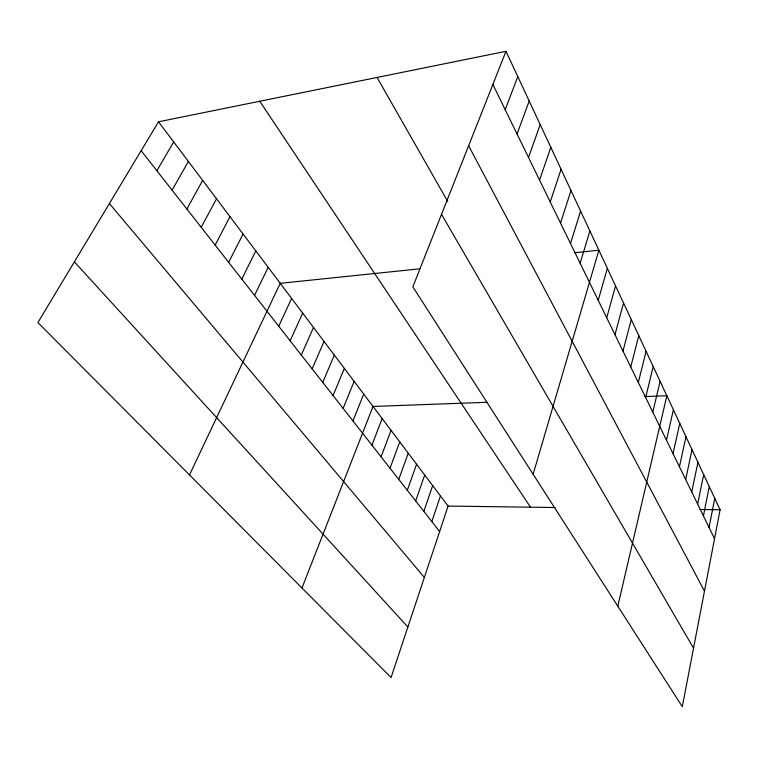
<?xml version="1.0" encoding="UTF-8"?>
<svg xmlns="http://www.w3.org/2000/svg" width="758" height="758" viewBox="0 0 758 758"><rect width="100%" height="100%" fill="white"/><g stroke="black" fill="none" stroke-linecap="round" stroke-linejoin="round"><path stroke-width="1.14" d="M505.974 51.298L720.1 509.755L682.304 706.702L412.845 286.846L505.974 51.298L158.517 121.801L37.9 322.548L391.071 677.538L448.092 506.069L158.517 121.801M709.052 527.454L714.756 498.319M703.424 515.923L709.289 486.608M697.654 504.098L703.68 474.593M691.741 491.97L697.928 462.285M685.668 479.53L692.026 449.655M679.433 466.757L685.981 436.703M673.038 453.644L679.765 423.409M666.471 440.18L673.398 409.756M617.808 606.21L666.851 395.742L644.783 396.548M652.78 412.125L660.123 381.34M645.645 397.505L653.207 366.54M638.302 382.468L646.1 351.324M630.751 366.995L638.795 335.68M622.981 351.068L631.272 319.573M614.975 334.657L623.531 303.001M606.722 317.754L615.562 285.937M598.223 300.339L607.347 268.351M533.13 474.271L598.886 250.225L574.564 252.755M580.126 263.253L589.895 230.963M570.49 243.507L580.6 211.075M560.532 223.098L571.001 190.523M550.223 201.979L561.081 169.28M431.804 521.551L440.464 495.95M539.563 180.12L550.82 147.298M423.817 511.356L432.676 485.613M415.649 500.934L424.717 475.048M528.515 157.474L540.189 124.558M407.302 490.274L416.578 464.247M398.755 479.378L408.259 453.208M517.06 134.014L529.198 101.004M390.019 468.226L399.75 441.914M381.075 456.818L391.043 430.364M505.188 109.692L517.799 76.605M371.932 445.145L382.136 418.549M301.978 587.99L373.021 406.449L487.223 402.29M352.963 420.946L363.688 394.065M343.137 408.401L354.138 381.388M333.065 395.553L344.34 368.397M322.737 382.373L334.316 355.095M312.154 368.871L324.036 341.451M301.296 355.019L313.499 327.465M290.162 340.806L302.688 313.12M278.726 326.224L291.603 298.406M189.5 474.925L280.223 283.312L419.79 268.825M254.574 295.393L268.18 267.328M241.793 279.096L255.806 250.907M228.66 262.325L243.081 234.023M215.13 245.071L229.996 216.655M201.211 227.305L216.532 198.786M186.875 209.009L202.661 180.385M172.104 190.163L188.391 161.445M156.868 170.73L173.677 141.926M448.092 506.069L555.121 507.519M699.937 509.49L720.1 509.755M74.369 261.851L407.87 627.018M109.398 203.551L424.366 577.425M141.159 150.681L439.631 531.529M259.767 101.259L530.515 507.187M441.516 214.343L693.532 648.185M377.058 77.458L447.779 201.543M468.634 145.763L704.476 591.145M492.871 84.441L714.548 538.701"/></g></svg>
